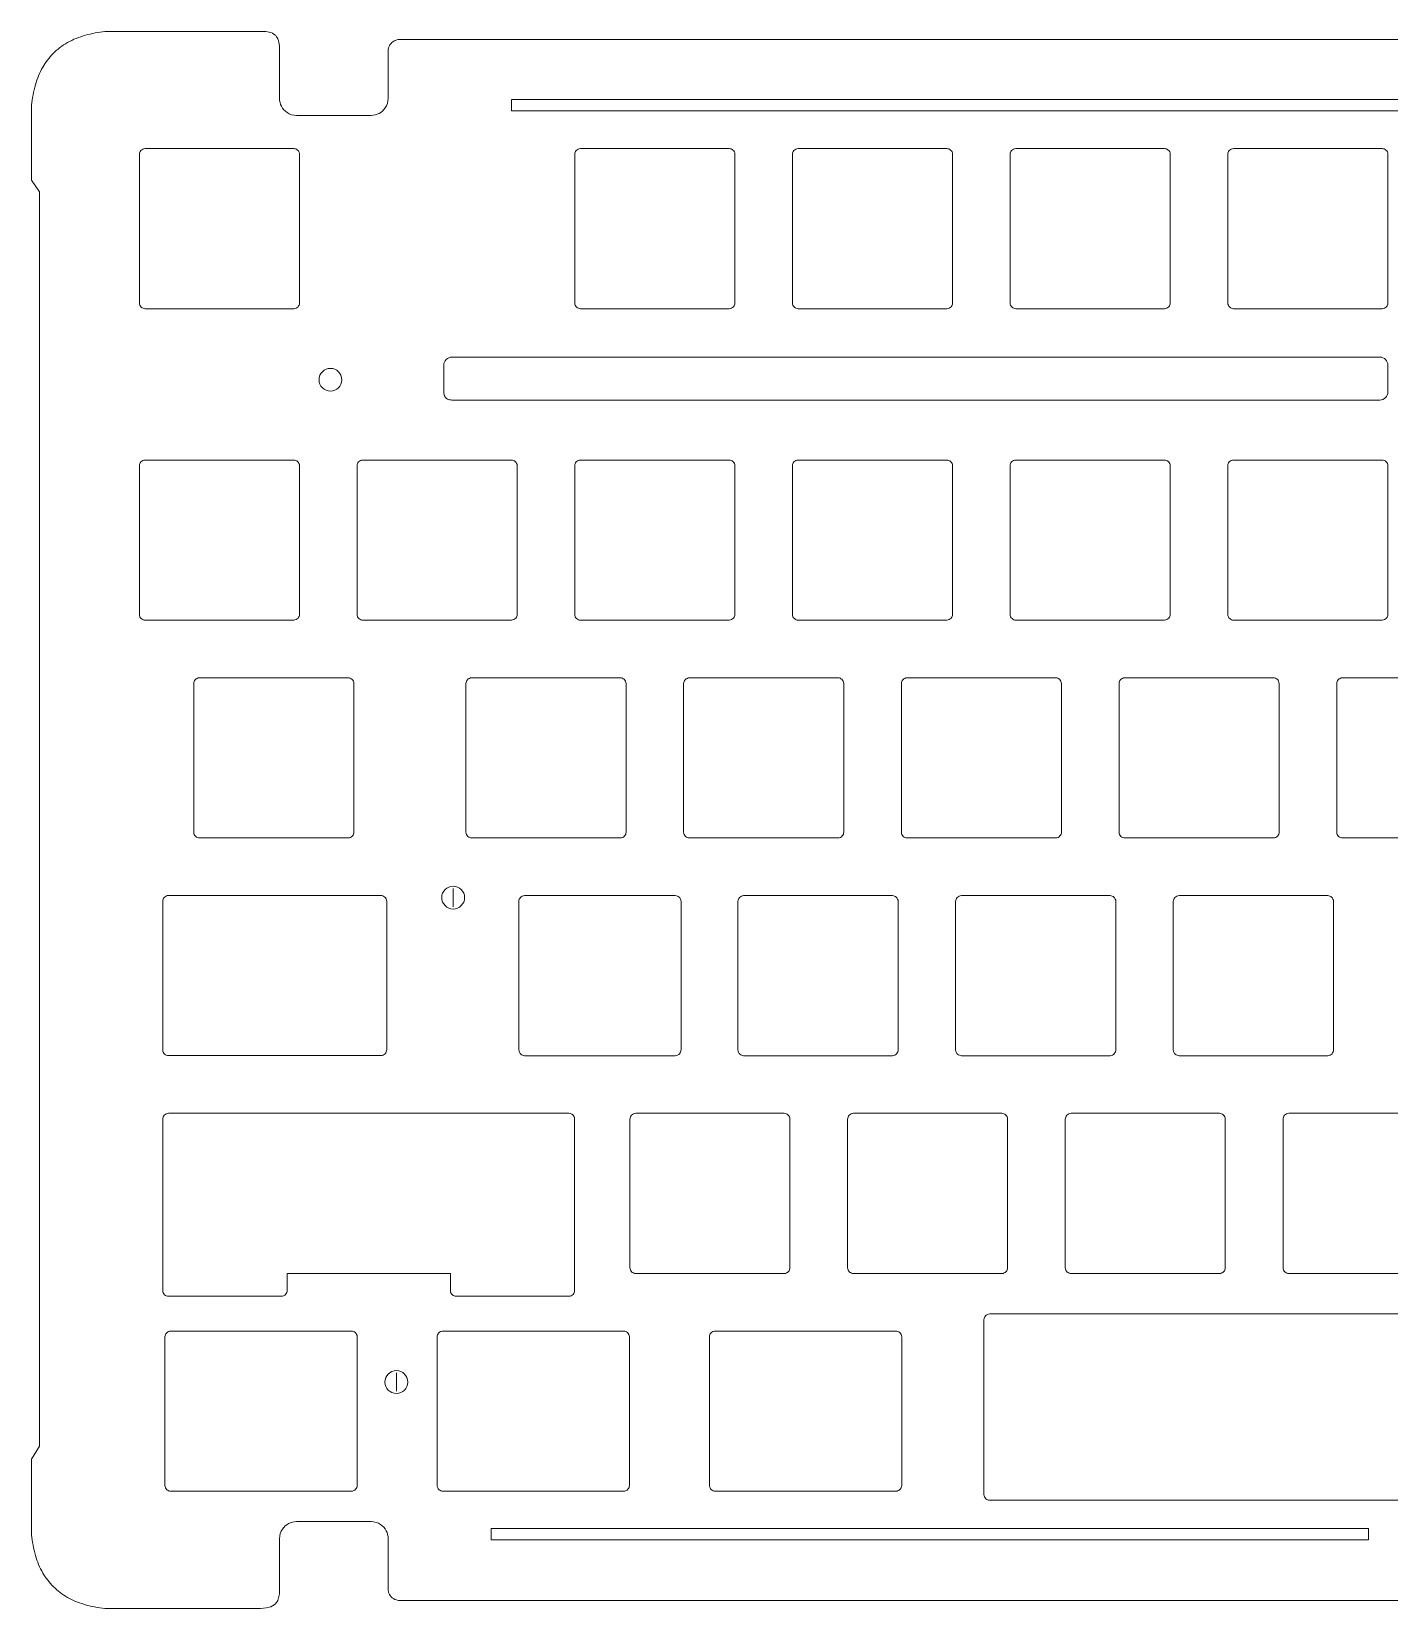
# Model space of a CAD drawing. Header units: inches. Extents: x 0 to 364, y 0 to 138.
# Drawn here: x 0 to 118.8, y 0 to 137.9 of the extents above; entities that cross this region are included whole.
import ezdxf

# ---------------------------------------------------------------- set-up
doc = ezdxf.new("R2010")
doc.units = ezdxf.units.IN
doc.header["$MEASUREMENT"] = 0
doc.layers.get('0').update_dxf_attribs({"lineweight": 18})
doc.layers.add('DefaultLayer', color=7, linetype='Continuous', lineweight=18)

msp = doc.modelspace()

# ---------------------------------------------------------------- linework, layer by layer
for p, q in [((42, 132), (141, 132)), ((42, 132), (42, 131)), ((42, 131), (141, 131)), ((40.21, 7), (117, 7)), ((40.21, 7), (40.21, 6)), ((117, 7), (117, 6)), ((40.21, 6), (117, 6))]:
    msp.add_line(p, q)
at = {"layer": 'DefaultLayer', "color": 0}
for p, q in [((6.42, 137.93), (20.18, 137.93)), ((32.21, 137.23), (152.1, 137.23)), ((21.7, 136.19), (21.7, 132.09)), ((31.21, 132.09), (31.21, 136.23)), ((0, 124.93), (0, 131.51)), ((23.2, 130.59), (29.71, 130.59)), ((9.44, 127.19), (9.44, 114.19)), ((22.95, 127.69), (9.94, 127.69)), ((23.45, 114.19), (23.45, 127.19)), ((47.54, 127.19), (47.54, 114.19)), ((61.05, 127.69), (48.04, 127.69)), ((61.55, 114.19), (61.55, 127.19)), ((66.59, 127.19), (66.59, 114.19)), ((80.1, 127.69), (67.09, 127.69)), ((80.6, 114.19), (80.6, 127.19)), ((85.64, 127.19), (85.64, 114.19)), ((99.15, 127.69), (86.14, 127.69)), ((99.65, 114.19), (99.65, 127.19)), ((104.69, 127.19), (104.69, 114.19)), ((118.2, 127.69), (105.19, 127.69)), ((118.7, 114.19), (118.7, 127.19)), ((0.7, 123.92), (0, 124.93)), ((0.7, 14.19), (0.7, 123.92)), ((9.94, 113.69), (22.95, 113.69)), ((48.04, 113.69), (61.05, 113.69)), ((67.09, 113.69), (80.1, 113.69)), ((86.14, 113.69), (99.15, 113.69)), ((105.19, 113.69), (118.2, 113.69)), ((117.99, 109.46), (36.78, 109.46)), ((36.08, 108.75), (36.08, 106.4)), ((118.7, 106.4), (118.7, 108.75)), ((36.78, 105.7), (117.99, 105.7)), ((9.44, 99.95), (9.44, 86.95)), ((22.95, 100.45), (9.94, 100.45)), ((23.45, 86.95), (23.45, 99.95)), ((28.49, 99.95), (28.49, 86.95)), ((42, 100.45), (28.99, 100.45)), ((42.5, 86.95), (42.5, 99.95)), ((47.54, 99.95), (47.54, 86.95)), ((61.05, 100.45), (48.04, 100.45)), ((61.55, 86.95), (61.55, 99.95)), ((66.59, 99.95), (66.59, 86.95)), ((80.1, 100.45), (67.09, 100.45)), ((80.6, 86.95), (80.6, 99.95)), ((85.64, 99.95), (85.64, 86.95)), ((99.15, 100.45), (86.14, 100.45)), ((99.65, 86.95), (99.65, 99.95)), ((104.69, 99.95), (104.69, 86.95)), ((118.2, 100.45), (105.19, 100.45)), ((118.7, 86.95), (118.7, 99.95)), ((9.94, 86.45), (22.95, 86.45)), ((28.99, 86.45), (42, 86.45)), ((48.04, 86.45), (61.05, 86.45)), ((67.09, 86.45), (80.1, 86.45)), ((86.14, 86.45), (99.15, 86.45)), ((105.19, 86.45), (118.2, 86.45)), ((27.71, 81.4), (14.7, 81.4)), ((51.53, 81.4), (38.52, 81.4)), ((70.58, 81.4), (57.57, 81.4)), ((89.63, 81.4), (76.62, 81.4)), ((108.68, 81.4), (95.67, 81.4)), ((127.73, 81.4), (114.72, 81.4)), ((14.2, 80.9), (14.2, 67.9)), ((28.21, 67.9), (28.21, 80.9)), ((38.02, 80.9), (38.02, 67.9)), ((52.03, 67.9), (52.03, 80.9)), ((57.07, 80.9), (57.07, 67.9)), ((71.08, 67.9), (71.08, 80.9)), ((76.12, 80.9), (76.12, 67.9)), ((90.13, 67.9), (90.13, 80.9)), ((95.17, 80.9), (95.17, 67.9)), ((109.18, 67.9), (109.18, 80.9)), ((114.22, 80.9), (114.22, 67.9)), ((14.7, 67.4), (27.71, 67.4)), ((38.52, 67.4), (51.53, 67.4)), ((57.57, 67.4), (70.58, 67.4)), ((76.62, 67.4), (89.63, 67.4)), ((95.67, 67.4), (108.68, 67.4)), ((114.72, 67.4), (127.73, 67.4)), ((30.58, 62.36), (11.98, 62.36)), ((36.9, 62.98), (36.9, 61.38)), ((56.34, 62.35), (43.15, 62.35)), ((75.34, 62.35), (62.32, 62.35)), ((94.39, 62.35), (81.37, 62.35)), ((113.44, 62.35), (100.42, 62.35)), ((11.48, 61.86), (11.48, 48.86)), ((31.08, 48.86), (31.08, 61.86)), ((42.65, 61.85), (42.65, 48.85)), ((56.84, 48.85), (56.84, 61.85)), ((61.82, 61.85), (61.82, 48.85)), ((75.84, 48.85), (75.84, 61.85)), ((80.87, 61.85), (80.87, 48.85)), ((94.89, 48.85), (94.89, 61.85)), ((99.92, 61.85), (99.92, 48.85)), ((113.94, 48.85), (113.94, 61.85)), ((11.98, 48.36), (30.58, 48.36)), ((43.15, 48.35), (56.34, 48.35)), ((62.32, 48.35), (75.34, 48.35)), ((81.37, 48.35), (94.39, 48.35)), ((100.42, 48.35), (113.44, 48.35)), ((11.48, 42.81), (11.48, 27.81)), ((47.03, 43.31), (11.98, 43.31)), ((47.53, 27.81), (47.53, 42.81)), ((52.37, 42.81), (52.37, 29.8)), ((65.87, 43.31), (52.87, 43.31)), ((66.37, 29.8), (66.37, 42.81)), ((71.42, 42.81), (71.42, 29.8)), ((84.92, 43.31), (71.92, 43.31)), ((85.42, 29.8), (85.42, 42.81)), ((90.47, 42.81), (90.47, 29.8)), ((103.97, 43.31), (90.97, 43.31)), ((104.47, 29.8), (104.47, 42.81)), ((109.52, 42.81), (109.52, 29.8)), ((123.02, 43.31), (110.02, 43.31)), ((22.37, 29.31), (36.66, 29.31)), ((22.37, 27.81), (22.37, 29.31)), ((36.66, 29.31), (36.66, 27.81)), ((52.87, 29.3), (65.87, 29.3)), ((71.92, 29.3), (84.92, 29.3)), ((90.97, 29.3), (103.97, 29.3)), ((110.02, 29.3), (123.02, 29.3)), ((11.98, 27.31), (21.87, 27.31)), ((37.16, 27.31), (47.03, 27.31)), ((83.35, 25.26), (83.35, 9.96)), ((128.91, 25.76), (83.85, 25.76)), ((11.68, 23.76), (11.68, 10.76)), ((28, 24.26), (12.18, 24.26)), ((28.5, 10.76), (28.5, 23.76)), ((35.5, 23.76), (35.5, 10.76)), ((51.82, 24.26), (36, 24.26)), ((52.32, 10.76), (52.32, 23.76)), ((59.33, 23.76), (59.33, 10.76)), ((75.65, 24.26), (59.83, 24.26)), ((76.15, 10.76), (76.15, 23.76)), ((31.93, 20.6), (31.93, 19)), ((0, 13.06), (0.7, 14.19)), ((0, 6.42), (0, 13.06)), ((12.18, 10.26), (28, 10.26)), ((36, 10.26), (51.82, 10.26)), ((59.83, 10.26), (75.65, 10.26)), ((83.85, 9.46), (128.91, 9.46)), ((31.21, 1.7), (31.21, 6.1)), ((19.77, 0), (6.42, 0)), ((125.2, 0.7), (32.21, 0.7))]:
    msp.add_line(p, q, dxfattribs=at)
for centre in [(26.16, 107.47), (36.9, 62.18), (31.93, 19.8)]:
    msp.add_circle(centre, 1, dxfattribs=at)
msp.add_ellipse((38.25, 105.38), major_axis=(-1.75, 4.02), ratio=0.387005, start_param=6.116247, end_param=6.438546, dxfattribs=at)
for points, knots in [([(0, 131.51), (0.06, 132.07), (0.28, 133.28), (0.88, 134.78), (1.85, 136.06), (3.15, 137.06), (4.68, 137.65), (5.87, 137.87), (6.42, 137.93)], [0, 0, 0, 0, 1.791921, 3.460308, 4.948978, 6.533692, 8.253532, 9.981612, 9.981612, 9.981612, 9.981612]), ([(20.18, 137.93), (20.39, 137.93), (20.8, 137.93), (21.26, 137.72), (21.7, 137.15), (21.7, 136.61), (21.7, 136.19)], [0, 0, 0, 0, 0.634803, 1.221998, 1.467429, 2.73112, 2.73112, 2.73112, 2.73112]), ([(31.21, 136.23), (31.21, 136.4), (31.32, 136.78), (31.7, 137.14), (32.05, 137.23), (32.21, 137.23)], [0, 0, 0, 0, 0.556752, 1.073877, 1.565384, 1.565384, 1.565384, 1.565384]), ([(21.7, 132.09), (21.7, 131.6), (22.11, 130.83), (22.91, 130.59), (23.2, 130.59)], [0, 0, 0, 0, 1.447731, 2.336955, 2.336955, 2.336955, 2.336955]), ([(29.71, 130.59), (30.2, 130.59), (30.96, 131), (31.21, 131.79), (31.21, 132.09)], [0, 0, 0, 0, 1.447731, 2.336955, 2.336955, 2.336955, 2.336955]), ([(9.94, 127.69), (9.8, 127.69), (9.54, 127.57), (9.44, 127.31), (9.44, 127.19)], [0, 0, 0, 0, 0.4164902, 0.7776222, 0.7776222, 0.7776222, 0.7776222]), ([(23.45, 127.19), (23.45, 127.33), (23.33, 127.59), (23.07, 127.69), (22.95, 127.69)], [0, 0, 0, 0, 0.4164902, 0.7776222, 0.7776222, 0.7776222, 0.7776222]), ([(48.04, 127.69), (47.9, 127.69), (47.64, 127.57), (47.54, 127.31), (47.54, 127.19)], [0, 0, 0, 0, 0.4164902, 0.7776222, 0.7776222, 0.7776222, 0.7776222]), ([(61.55, 127.19), (61.55, 127.33), (61.43, 127.59), (61.17, 127.69), (61.05, 127.69)], [0, 0, 0, 0, 0.4164902, 0.7776222, 0.7776222, 0.7776222, 0.7776222]), ([(67.09, 127.69), (66.95, 127.69), (66.69, 127.57), (66.59, 127.31), (66.59, 127.19)], [0, 0, 0, 0, 0.4164902, 0.7776222, 0.7776222, 0.7776222, 0.7776222]), ([(80.6, 127.19), (80.6, 127.33), (80.48, 127.59), (80.22, 127.69), (80.1, 127.69)], [0, 0, 0, 0, 0.4164902, 0.7776222, 0.7776222, 0.7776222, 0.7776222]), ([(86.14, 127.69), (86, 127.69), (85.74, 127.57), (85.64, 127.31), (85.64, 127.19)], [0, 0, 0, 0, 0.4164902, 0.7776222, 0.7776222, 0.7776222, 0.7776222]), ([(99.65, 127.19), (99.65, 127.33), (99.53, 127.59), (99.27, 127.69), (99.15, 127.69)], [0, 0, 0, 0, 0.4164902, 0.7776222, 0.7776222, 0.7776222, 0.7776222]), ([(105.19, 127.69), (105.05, 127.69), (104.79, 127.57), (104.69, 127.31), (104.69, 127.19)], [0, 0, 0, 0, 0.4164902, 0.7776222, 0.7776222, 0.7776222, 0.7776222]), ([(118.7, 127.19), (118.7, 127.33), (118.58, 127.59), (118.32, 127.69), (118.2, 127.69)], [0, 0, 0, 0, 0.4164902, 0.7776222, 0.7776222, 0.7776222, 0.7776222]), ([(9.44, 114.19), (9.44, 114.05), (9.56, 113.79), (9.81, 113.69), (9.94, 113.69)], [0, 0, 0, 0, 0.4164902, 0.7776222, 0.7776222, 0.7776222, 0.7776222]), ([(22.95, 113.69), (23.09, 113.69), (23.35, 113.81), (23.45, 114.06), (23.45, 114.19)], [0, 0, 0, 0, 0.4164902, 0.7776222, 0.7776222, 0.7776222, 0.7776222]), ([(47.54, 114.19), (47.54, 114.05), (47.66, 113.79), (47.91, 113.69), (48.04, 113.69)], [0, 0, 0, 0, 0.4164902, 0.7776222, 0.7776222, 0.7776222, 0.7776222]), ([(61.05, 113.69), (61.19, 113.69), (61.45, 113.81), (61.55, 114.06), (61.55, 114.19)], [0, 0, 0, 0, 0.4164902, 0.7776222, 0.7776222, 0.7776222, 0.7776222]), ([(66.59, 114.19), (66.59, 114.05), (66.71, 113.79), (66.96, 113.69), (67.09, 113.69)], [0, 0, 0, 0, 0.4164902, 0.7776222, 0.7776222, 0.7776222, 0.7776222]), ([(80.1, 113.69), (80.24, 113.69), (80.5, 113.81), (80.6, 114.06), (80.6, 114.19)], [0, 0, 0, 0, 0.4164902, 0.7776222, 0.7776222, 0.7776222, 0.7776222]), ([(85.64, 114.19), (85.64, 114.05), (85.76, 113.79), (86.01, 113.69), (86.14, 113.69)], [0, 0, 0, 0, 0.4164902, 0.7776222, 0.7776222, 0.7776222, 0.7776222]), ([(99.15, 113.69), (99.29, 113.69), (99.55, 113.81), (99.65, 114.06), (99.65, 114.19)], [0, 0, 0, 0, 0.4164902, 0.7776222, 0.7776222, 0.7776222, 0.7776222]), ([(104.69, 114.19), (104.69, 114.05), (104.81, 113.79), (105.06, 113.69), (105.19, 113.69)], [0, 0, 0, 0, 0.4164902, 0.7776222, 0.7776222, 0.7776222, 0.7776222]), ([(118.2, 113.69), (118.34, 113.69), (118.6, 113.81), (118.7, 114.06), (118.7, 114.19)], [0, 0, 0, 0, 0.4164902, 0.7776222, 0.7776222, 0.7776222, 0.7776222]), ([(36.08, 106.4), (36.08, 106.28), (36.12, 106.01), (36.39, 105.74), (36.66, 105.7), (36.78, 105.7)], [0, 0, 0, 0, 0.380619, 0.747803, 1.135476, 1.135476, 1.135476, 1.135476]), ([(9.94, 100.45), (9.8, 100.45), (9.54, 100.33), (9.44, 100.08), (9.44, 99.95)], [0, 0, 0, 0, 0.4164902, 0.7776222, 0.7776222, 0.7776222, 0.7776222]), ([(23.45, 99.95), (23.45, 100.09), (23.33, 100.35), (23.07, 100.45), (22.95, 100.45)], [0, 0, 0, 0, 0.4164902, 0.7776222, 0.7776222, 0.7776222, 0.7776222]), ([(28.99, 100.45), (28.85, 100.45), (28.59, 100.33), (28.49, 100.08), (28.49, 99.95)], [0, 0, 0, 0, 0.4164902, 0.7776222, 0.7776222, 0.7776222, 0.7776222]), ([(42.5, 99.95), (42.5, 100.09), (42.38, 100.35), (42.12, 100.45), (42, 100.45)], [0, 0, 0, 0, 0.4164902, 0.7776222, 0.7776222, 0.7776222, 0.7776222]), ([(48.04, 100.45), (47.9, 100.45), (47.64, 100.33), (47.54, 100.08), (47.54, 99.95)], [0, 0, 0, 0, 0.4164902, 0.7776222, 0.7776222, 0.7776222, 0.7776222]), ([(61.55, 99.95), (61.55, 100.09), (61.43, 100.35), (61.17, 100.45), (61.05, 100.45)], [0, 0, 0, 0, 0.4164902, 0.7776222, 0.7776222, 0.7776222, 0.7776222]), ([(67.09, 100.45), (66.95, 100.45), (66.69, 100.33), (66.59, 100.08), (66.59, 99.95)], [0, 0, 0, 0, 0.4164902, 0.7776222, 0.7776222, 0.7776222, 0.7776222]), ([(80.6, 99.95), (80.6, 100.09), (80.48, 100.35), (80.22, 100.45), (80.1, 100.45)], [0, 0, 0, 0, 0.4164902, 0.7776222, 0.7776222, 0.7776222, 0.7776222]), ([(86.14, 100.45), (86, 100.45), (85.74, 100.33), (85.64, 100.08), (85.64, 99.95)], [0, 0, 0, 0, 0.4164902, 0.7776222, 0.7776222, 0.7776222, 0.7776222]), ([(99.65, 99.95), (99.65, 100.09), (99.53, 100.35), (99.27, 100.45), (99.15, 100.45)], [0, 0, 0, 0, 0.4164902, 0.7776222, 0.7776222, 0.7776222, 0.7776222]), ([(105.19, 100.45), (105.05, 100.45), (104.79, 100.33), (104.69, 100.08), (104.69, 99.95)], [0, 0, 0, 0, 0.4164902, 0.7776222, 0.7776222, 0.7776222, 0.7776222]), ([(118.7, 99.95), (118.7, 100.09), (118.58, 100.35), (118.32, 100.45), (118.2, 100.45)], [0, 0, 0, 0, 0.4164902, 0.7776222, 0.7776222, 0.7776222, 0.7776222]), ([(9.44, 86.95), (9.44, 86.81), (9.56, 86.55), (9.81, 86.45), (9.94, 86.45)], [0, 0, 0, 0, 0.4164902, 0.7776222, 0.7776222, 0.7776222, 0.7776222]), ([(22.95, 86.45), (23.09, 86.45), (23.35, 86.57), (23.45, 86.83), (23.45, 86.95)], [0, 0, 0, 0, 0.4164902, 0.7776222, 0.7776222, 0.7776222, 0.7776222]), ([(28.49, 86.95), (28.49, 86.81), (28.61, 86.55), (28.86, 86.45), (28.99, 86.45)], [0, 0, 0, 0, 0.4164902, 0.7776222, 0.7776222, 0.7776222, 0.7776222]), ([(42, 86.45), (42.14, 86.45), (42.4, 86.57), (42.5, 86.83), (42.5, 86.95)], [0, 0, 0, 0, 0.4164902, 0.7776222, 0.7776222, 0.7776222, 0.7776222]), ([(47.54, 86.95), (47.54, 86.81), (47.66, 86.55), (47.91, 86.45), (48.04, 86.45)], [0, 0, 0, 0, 0.4164902, 0.7776222, 0.7776222, 0.7776222, 0.7776222]), ([(61.05, 86.45), (61.19, 86.45), (61.45, 86.57), (61.55, 86.83), (61.55, 86.95)], [0, 0, 0, 0, 0.4164902, 0.7776222, 0.7776222, 0.7776222, 0.7776222]), ([(66.59, 86.95), (66.59, 86.81), (66.71, 86.55), (66.96, 86.45), (67.09, 86.45)], [0, 0, 0, 0, 0.4164902, 0.7776222, 0.7776222, 0.7776222, 0.7776222]), ([(80.1, 86.45), (80.24, 86.45), (80.5, 86.57), (80.6, 86.83), (80.6, 86.95)], [0, 0, 0, 0, 0.4164902, 0.7776222, 0.7776222, 0.7776222, 0.7776222]), ([(85.64, 86.95), (85.64, 86.81), (85.76, 86.55), (86.01, 86.45), (86.14, 86.45)], [0, 0, 0, 0, 0.4164902, 0.7776222, 0.7776222, 0.7776222, 0.7776222]), ([(99.15, 86.45), (99.29, 86.45), (99.55, 86.57), (99.65, 86.83), (99.65, 86.95)], [0, 0, 0, 0, 0.4164902, 0.7776222, 0.7776222, 0.7776222, 0.7776222]), ([(104.69, 86.95), (104.69, 86.81), (104.81, 86.55), (105.06, 86.45), (105.19, 86.45)], [0, 0, 0, 0, 0.4164902, 0.7776222, 0.7776222, 0.7776222, 0.7776222]), ([(118.2, 86.45), (118.34, 86.45), (118.6, 86.57), (118.7, 86.83), (118.7, 86.95)], [0, 0, 0, 0, 0.4164902, 0.7776222, 0.7776222, 0.7776222, 0.7776222]), ([(14.7, 81.4), (14.56, 81.4), (14.3, 81.28), (14.2, 81.03), (14.2, 80.9)], [0, 0, 0, 0, 0.4164902, 0.7776222, 0.7776222, 0.7776222, 0.7776222]), ([(28.21, 80.9), (28.21, 81.04), (28.09, 81.3), (27.83, 81.4), (27.71, 81.4)], [0, 0, 0, 0, 0.4164902, 0.7776222, 0.7776222, 0.7776222, 0.7776222]), ([(38.52, 81.4), (38.38, 81.4), (38.12, 81.28), (38.02, 81.03), (38.02, 80.9)], [0, 0, 0, 0, 0.4164902, 0.7776222, 0.7776222, 0.7776222, 0.7776222]), ([(52.03, 80.9), (52.03, 81.04), (51.91, 81.3), (51.65, 81.4), (51.53, 81.4)], [0, 0, 0, 0, 0.4164902, 0.7776222, 0.7776222, 0.7776222, 0.7776222]), ([(57.57, 81.4), (57.43, 81.4), (57.17, 81.28), (57.07, 81.03), (57.07, 80.9)], [0, 0, 0, 0, 0.4164902, 0.7776222, 0.7776222, 0.7776222, 0.7776222]), ([(71.08, 80.9), (71.08, 81.04), (70.96, 81.3), (70.7, 81.4), (70.58, 81.4)], [0, 0, 0, 0, 0.4164902, 0.7776222, 0.7776222, 0.7776222, 0.7776222]), ([(76.62, 81.4), (76.48, 81.4), (76.22, 81.28), (76.12, 81.03), (76.12, 80.9)], [0, 0, 0, 0, 0.4164902, 0.7776222, 0.7776222, 0.7776222, 0.7776222]), ([(90.13, 80.9), (90.13, 81.04), (90.01, 81.3), (89.75, 81.4), (89.63, 81.4)], [0, 0, 0, 0, 0.4164902, 0.7776222, 0.7776222, 0.7776222, 0.7776222]), ([(95.67, 81.4), (95.53, 81.4), (95.27, 81.28), (95.17, 81.03), (95.17, 80.9)], [0, 0, 0, 0, 0.4164902, 0.7776222, 0.7776222, 0.7776222, 0.7776222]), ([(109.18, 80.9), (109.18, 81.04), (109.06, 81.3), (108.8, 81.4), (108.68, 81.4)], [0, 0, 0, 0, 0.4164902, 0.7776222, 0.7776222, 0.7776222, 0.7776222]), ([(114.72, 81.4), (114.58, 81.4), (114.32, 81.28), (114.22, 81.03), (114.22, 80.9)], [0, 0, 0, 0, 0.4164902, 0.7776222, 0.7776222, 0.7776222, 0.7776222]), ([(14.2, 67.9), (14.2, 67.76), (14.32, 67.5), (14.58, 67.4), (14.7, 67.4)], [0, 0, 0, 0, 0.4164902, 0.7776222, 0.7776222, 0.7776222, 0.7776222]), ([(27.71, 67.4), (27.85, 67.4), (28.11, 67.52), (28.21, 67.78), (28.21, 67.9)], [0, 0, 0, 0, 0.4164902, 0.7776222, 0.7776222, 0.7776222, 0.7776222]), ([(38.02, 67.9), (38.02, 67.76), (38.14, 67.5), (38.39, 67.4), (38.52, 67.4)], [0, 0, 0, 0, 0.4164902, 0.7776222, 0.7776222, 0.7776222, 0.7776222]), ([(51.53, 67.4), (51.67, 67.4), (51.93, 67.52), (52.03, 67.78), (52.03, 67.9)], [0, 0, 0, 0, 0.4164902, 0.7776222, 0.7776222, 0.7776222, 0.7776222]), ([(57.07, 67.9), (57.07, 67.76), (57.19, 67.5), (57.44, 67.4), (57.57, 67.4)], [0, 0, 0, 0, 0.4164902, 0.7776222, 0.7776222, 0.7776222, 0.7776222]), ([(70.58, 67.4), (70.72, 67.4), (70.98, 67.52), (71.08, 67.78), (71.08, 67.9)], [0, 0, 0, 0, 0.4164902, 0.7776222, 0.7776222, 0.7776222, 0.7776222]), ([(76.12, 67.9), (76.12, 67.76), (76.24, 67.5), (76.49, 67.4), (76.62, 67.4)], [0, 0, 0, 0, 0.4164902, 0.7776222, 0.7776222, 0.7776222, 0.7776222]), ([(89.63, 67.4), (89.77, 67.4), (90.03, 67.52), (90.13, 67.78), (90.13, 67.9)], [0, 0, 0, 0, 0.4164902, 0.7776222, 0.7776222, 0.7776222, 0.7776222]), ([(95.17, 67.9), (95.17, 67.76), (95.29, 67.5), (95.54, 67.4), (95.67, 67.4)], [0, 0, 0, 0, 0.4164902, 0.7776222, 0.7776222, 0.7776222, 0.7776222]), ([(108.68, 67.4), (108.82, 67.4), (109.08, 67.52), (109.18, 67.78), (109.18, 67.9)], [0, 0, 0, 0, 0.4164902, 0.7776222, 0.7776222, 0.7776222, 0.7776222]), ([(114.22, 67.9), (114.22, 67.76), (114.34, 67.5), (114.59, 67.4), (114.72, 67.4)], [0, 0, 0, 0, 0.4164902, 0.7776222, 0.7776222, 0.7776222, 0.7776222]), ([(11.98, 62.36), (11.84, 62.36), (11.58, 62.23), (11.48, 61.98), (11.48, 61.86)], [0, 0, 0, 0, 0.4164902, 0.7776222, 0.7776222, 0.7776222, 0.7776222]), ([(31.08, 61.86), (31.08, 62), (30.95, 62.25), (30.7, 62.36), (30.58, 62.36)], [0, 0, 0, 0, 0.4164902, 0.7776222, 0.7776222, 0.7776222, 0.7776222]), ([(43.15, 62.35), (43.01, 62.35), (42.75, 62.23), (42.65, 61.98), (42.65, 61.85)], [0, 0, 0, 0, 0.4164902, 0.7776222, 0.7776222, 0.7776222, 0.7776222]), ([(56.84, 61.85), (56.84, 61.99), (56.72, 62.25), (56.46, 62.35), (56.34, 62.35)], [0, 0, 0, 0, 0.4164902, 0.7776222, 0.7776222, 0.7776222, 0.7776222]), ([(62.32, 62.35), (62.18, 62.35), (61.93, 62.23), (61.82, 61.98), (61.82, 61.85)], [0, 0, 0, 0, 0.4164902, 0.7776222, 0.7776222, 0.7776222, 0.7776222]), ([(75.84, 61.85), (75.84, 61.99), (75.71, 62.25), (75.46, 62.35), (75.34, 62.35)], [0, 0, 0, 0, 0.4164902, 0.7776222, 0.7776222, 0.7776222, 0.7776222]), ([(81.37, 62.35), (81.23, 62.35), (80.98, 62.23), (80.87, 61.98), (80.87, 61.85)], [0, 0, 0, 0, 0.4164902, 0.7776222, 0.7776222, 0.7776222, 0.7776222]), ([(94.89, 61.85), (94.89, 61.99), (94.76, 62.25), (94.51, 62.35), (94.39, 62.35)], [0, 0, 0, 0, 0.4164902, 0.7776222, 0.7776222, 0.7776222, 0.7776222]), ([(100.42, 62.35), (100.28, 62.35), (100.03, 62.23), (99.92, 61.98), (99.92, 61.85)], [0, 0, 0, 0, 0.4164902, 0.7776222, 0.7776222, 0.7776222, 0.7776222]), ([(113.94, 61.85), (113.94, 61.99), (113.81, 62.25), (113.56, 62.35), (113.44, 62.35)], [0, 0, 0, 0, 0.4164902, 0.7776222, 0.7776222, 0.7776222, 0.7776222]), ([(11.48, 48.86), (11.48, 48.72), (11.6, 48.46), (11.85, 48.36), (11.98, 48.36)], [0, 0, 0, 0, 0.4164902, 0.7776222, 0.7776222, 0.7776222, 0.7776222]), ([(30.58, 48.36), (30.71, 48.36), (30.97, 48.48), (31.08, 48.73), (31.08, 48.86)], [0, 0, 0, 0, 0.4164902, 0.7776222, 0.7776222, 0.7776222, 0.7776222]), ([(42.65, 48.85), (42.65, 48.71), (42.77, 48.45), (43.03, 48.35), (43.15, 48.35)], [0, 0, 0, 0, 0.4164902, 0.7776222, 0.7776222, 0.7776222, 0.7776222]), ([(56.34, 48.35), (56.48, 48.35), (56.74, 48.47), (56.84, 48.73), (56.84, 48.85)], [0, 0, 0, 0, 0.4164902, 0.7776222, 0.7776222, 0.7776222, 0.7776222]), ([(61.82, 48.85), (61.82, 48.71), (61.95, 48.45), (62.2, 48.35), (62.32, 48.35)], [0, 0, 0, 0, 0.4164902, 0.7776222, 0.7776222, 0.7776222, 0.7776222]), ([(75.34, 48.35), (75.48, 48.35), (75.73, 48.47), (75.84, 48.73), (75.84, 48.85)], [0, 0, 0, 0, 0.4164902, 0.7776222, 0.7776222, 0.7776222, 0.7776222]), ([(80.87, 48.85), (80.87, 48.71), (81, 48.45), (81.25, 48.35), (81.37, 48.35)], [0, 0, 0, 0, 0.4164902, 0.7776222, 0.7776222, 0.7776222, 0.7776222]), ([(94.39, 48.35), (94.53, 48.35), (94.78, 48.47), (94.89, 48.73), (94.89, 48.85)], [0, 0, 0, 0, 0.4164902, 0.7776222, 0.7776222, 0.7776222, 0.7776222]), ([(99.92, 48.85), (99.92, 48.71), (100.05, 48.45), (100.3, 48.35), (100.42, 48.35)], [0, 0, 0, 0, 0.4164902, 0.7776222, 0.7776222, 0.7776222, 0.7776222]), ([(113.44, 48.35), (113.58, 48.35), (113.83, 48.47), (113.94, 48.73), (113.94, 48.85)], [0, 0, 0, 0, 0.4164902, 0.7776222, 0.7776222, 0.7776222, 0.7776222]), ([(11.98, 43.31), (11.84, 43.31), (11.58, 43.18), (11.48, 42.93), (11.48, 42.81)], [0, 0, 0, 0, 0.4164902, 0.7776222, 0.7776222, 0.7776222, 0.7776222]), ([(47.53, 42.81), (47.53, 42.95), (47.41, 43.2), (47.16, 43.31), (47.03, 43.31)], [0, 0, 0, 0, 0.4164902, 0.7776222, 0.7776222, 0.7776222, 0.7776222]), ([(52.87, 43.31), (52.73, 43.31), (52.48, 43.18), (52.37, 42.93), (52.37, 42.81)], [0, 0, 0, 0, 0.4164902, 0.7776222, 0.7776222, 0.7776222, 0.7776222]), ([(66.37, 42.81), (66.37, 42.95), (66.24, 43.2), (65.99, 43.31), (65.87, 43.31)], [0, 0, 0, 0, 0.4164902, 0.7776222, 0.7776222, 0.7776222, 0.7776222]), ([(71.92, 43.31), (71.78, 43.31), (71.53, 43.18), (71.42, 42.93), (71.42, 42.81)], [0, 0, 0, 0, 0.4164902, 0.7776222, 0.7776222, 0.7776222, 0.7776222]), ([(85.42, 42.81), (85.42, 42.95), (85.29, 43.2), (85.04, 43.31), (84.92, 43.31)], [0, 0, 0, 0, 0.4164902, 0.7776222, 0.7776222, 0.7776222, 0.7776222]), ([(90.97, 43.31), (90.83, 43.31), (90.58, 43.18), (90.47, 42.93), (90.47, 42.81)], [0, 0, 0, 0, 0.4164902, 0.7776222, 0.7776222, 0.7776222, 0.7776222]), ([(104.47, 42.81), (104.47, 42.95), (104.34, 43.2), (104.09, 43.31), (103.97, 43.31)], [0, 0, 0, 0, 0.4164902, 0.7776222, 0.7776222, 0.7776222, 0.7776222]), ([(110.02, 43.31), (109.88, 43.31), (109.63, 43.18), (109.52, 42.93), (109.52, 42.81)], [0, 0, 0, 0, 0.4164902, 0.7776222, 0.7776222, 0.7776222, 0.7776222]), ([(52.37, 29.8), (52.37, 29.66), (52.5, 29.4), (52.75, 29.3), (52.87, 29.3)], [0, 0, 0, 0, 0.4164902, 0.7776222, 0.7776222, 0.7776222, 0.7776222]), ([(65.87, 29.3), (66, 29.3), (66.26, 29.42), (66.37, 29.68), (66.37, 29.8)], [0, 0, 0, 0, 0.4164902, 0.7776222, 0.7776222, 0.7776222, 0.7776222]), ([(71.42, 29.8), (71.42, 29.66), (71.55, 29.4), (71.8, 29.3), (71.92, 29.3)], [0, 0, 0, 0, 0.4164902, 0.7776222, 0.7776222, 0.7776222, 0.7776222]), ([(84.92, 29.3), (85.05, 29.3), (85.31, 29.42), (85.42, 29.68), (85.42, 29.8)], [0, 0, 0, 0, 0.4164902, 0.7776222, 0.7776222, 0.7776222, 0.7776222]), ([(90.47, 29.8), (90.47, 29.66), (90.6, 29.4), (90.85, 29.3), (90.97, 29.3)], [0, 0, 0, 0, 0.4164902, 0.7776222, 0.7776222, 0.7776222, 0.7776222]), ([(103.97, 29.3), (104.1, 29.3), (104.36, 29.42), (104.47, 29.68), (104.47, 29.8)], [0, 0, 0, 0, 0.4164902, 0.7776222, 0.7776222, 0.7776222, 0.7776222]), ([(109.52, 29.8), (109.52, 29.66), (109.65, 29.4), (109.9, 29.3), (110.02, 29.3)], [0, 0, 0, 0, 0.4164902, 0.7776222, 0.7776222, 0.7776222, 0.7776222]), ([(11.48, 27.81), (11.48, 27.67), (11.6, 27.41), (11.85, 27.31), (11.98, 27.31)], [0, 0, 0, 0, 0.4164902, 0.7776222, 0.7776222, 0.7776222, 0.7776222]), ([(21.87, 27.31), (22, 27.31), (22.26, 27.43), (22.37, 27.68), (22.37, 27.81)], [0, 0, 0, 0, 0.4164902, 0.7776222, 0.7776222, 0.7776222, 0.7776222]), ([(36.66, 27.81), (36.66, 27.67), (36.78, 27.41), (37.04, 27.31), (37.16, 27.31)], [0, 0, 0, 0, 0.4164902, 0.7776222, 0.7776222, 0.7776222, 0.7776222]), ([(47.03, 27.31), (47.17, 27.31), (47.43, 27.43), (47.53, 27.68), (47.53, 27.81)], [0, 0, 0, 0, 0.4164902, 0.7776222, 0.7776222, 0.7776222, 0.7776222]), ([(83.85, 25.76), (83.71, 25.76), (83.45, 25.64), (83.35, 25.38), (83.35, 25.26)], [0, 0, 0, 0, 0.4164902, 0.7776222, 0.7776222, 0.7776222, 0.7776222]), ([(12.18, 24.26), (12.04, 24.26), (11.78, 24.13), (11.68, 23.88), (11.68, 23.76)], [0, 0, 0, 0, 0.4164902, 0.7776222, 0.7776222, 0.7776222, 0.7776222]), ([(28.5, 23.76), (28.5, 23.9), (28.37, 24.15), (28.12, 24.26), (28, 24.26)], [0, 0, 0, 0, 0.4164902, 0.7776222, 0.7776222, 0.7776222, 0.7776222]), ([(36, 24.26), (35.86, 24.26), (35.6, 24.13), (35.5, 23.88), (35.5, 23.76)], [0, 0, 0, 0, 0.4164902, 0.7776222, 0.7776222, 0.7776222, 0.7776222]), ([(52.32, 23.76), (52.32, 23.9), (52.2, 24.16), (51.94, 24.26), (51.82, 24.26)], [0, 0, 0, 0, 0.4164902, 0.7776222, 0.7776222, 0.7776222, 0.7776222]), ([(59.83, 24.26), (59.69, 24.26), (59.43, 24.14), (59.33, 23.88), (59.33, 23.76)], [0, 0, 0, 0, 0.4164902, 0.7776222, 0.7776222, 0.7776222, 0.7776222]), ([(76.15, 23.76), (76.15, 23.9), (76.02, 24.16), (75.77, 24.26), (75.65, 24.26)], [0, 0, 0, 0, 0.4164902, 0.7776222, 0.7776222, 0.7776222, 0.7776222]), ([(11.68, 10.76), (11.68, 10.62), (11.8, 10.36), (12.05, 10.26), (12.18, 10.26)], [0, 0, 0, 0, 0.4164902, 0.7776222, 0.7776222, 0.7776222, 0.7776222]), ([(28, 10.26), (28.13, 10.26), (28.39, 10.38), (28.5, 10.63), (28.5, 10.76)], [0, 0, 0, 0, 0.4164902, 0.7776222, 0.7776222, 0.7776222, 0.7776222]), ([(35.5, 10.76), (35.5, 10.62), (35.62, 10.36), (35.88, 10.26), (36, 10.26)], [0, 0, 0, 0, 0.4164902, 0.7776222, 0.7776222, 0.7776222, 0.7776222]), ([(51.82, 10.26), (51.96, 10.26), (52.22, 10.38), (52.32, 10.64), (52.32, 10.76)], [0, 0, 0, 0, 0.4164902, 0.7776222, 0.7776222, 0.7776222, 0.7776222]), ([(59.33, 10.76), (59.33, 10.62), (59.45, 10.36), (59.7, 10.26), (59.83, 10.26)], [0, 0, 0, 0, 0.4164902, 0.7776222, 0.7776222, 0.7776222, 0.7776222]), ([(75.65, 10.26), (75.79, 10.26), (76.04, 10.38), (76.15, 10.64), (76.15, 10.76)], [0, 0, 0, 0, 0.4164902, 0.7776222, 0.7776222, 0.7776222, 0.7776222]), ([(83.35, 9.96), (83.35, 9.82), (83.47, 9.56), (83.73, 9.46), (83.85, 9.46)], [0, 0, 0, 0, 0.4164902, 0.7776222, 0.7776222, 0.7776222, 0.7776222]), ([(23.2, 7.6), (22.71, 7.6), (21.94, 7.19), (21.7, 6.4), (21.7, 6.1)], [0, 0, 0, 0, 1.447711, 2.336921, 2.336921, 2.336921, 2.336921]), ([(31.21, 6.1), (31.21, 6.59), (30.8, 7.36), (30, 7.6), (29.71, 7.6)], [0, 0, 0, 0, 1.447731, 2.336955, 2.336955, 2.336955, 2.336955]), ([(6.42, 0), (5.84, 0.06), (4.63, 0.29), (3.14, 0.89), (1.88, 1.84), (0.89, 3.13), (0.29, 4.63), (0.06, 5.86), (0, 6.42)], [0, 0, 0, 0, 1.854101, 3.43884, 4.972903, 6.487155, 8.184512, 9.981678, 9.981678, 9.981678, 9.981678]), ([(21.7, 1.75), (21.7, 1.44), (21.7, 0.95), (21.34, 0.34), (20.68, 0), (20.11, 0), (19.77, 0)], [0, 0, 0, 0, 0.934601, 1.418456, 2.040349, 3.084482, 3.084482, 3.084482, 3.084482]), ([(32.21, 0.7), (32.03, 0.7), (31.65, 0.81), (31.29, 1.2), (31.21, 1.54), (31.21, 1.7)], [0, 0, 0, 0, 0.561615, 1.075587, 1.563914, 1.563914, 1.563914, 1.563914])]:
    msp.add_open_spline(points, degree=3, knots=knots, dxfattribs=at)
for points in [[(36.28, 109.25), (36.14, 109.11), (36.08, 108.94), (36.08, 108.75)], [(118.5, 109.25), (118.36, 109.38), (118.19, 109.45), (117.99, 109.46)], [(118.7, 108.75), (118.7, 108.94), (118.63, 109.11), (118.5, 109.25)], [(118.5, 105.91), (118.63, 106.05), (118.7, 106.21), (118.7, 106.4)], [(117.99, 105.7), (118.19, 105.7), (118.36, 105.77), (118.5, 105.91)], [(29.71, 7.6), (27.54, 7.6), (25.37, 7.6), (23.2, 7.6)], [(21.7, 6.1), (21.7, 4.65), (21.7, 3.2), (21.7, 1.75)]]:
    msp.add_open_spline(points, degree=3, dxfattribs=at)

doc.saveas('drawing.dxf')
